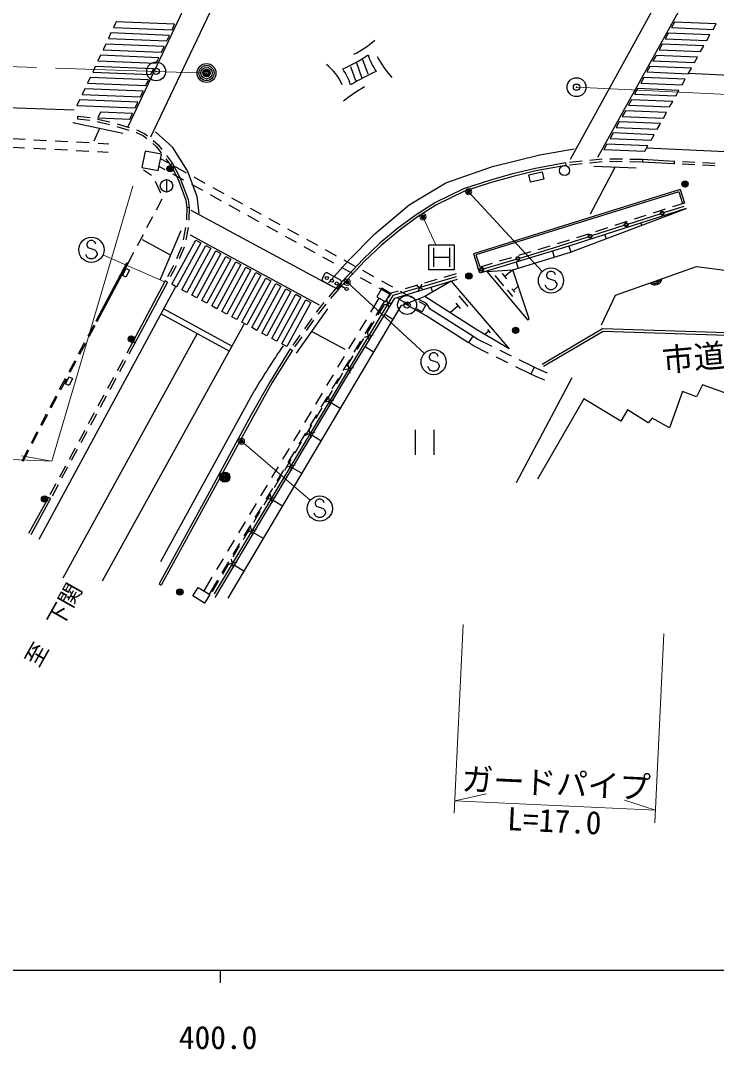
# Model space of a CAD drawing. Units: millimetres, scale not verified. Extents: x 40000 to 680000, y 20000 to 380000.
# Drawn here: x 452162 to 507400, y 198715 to 280336 of the extents above; entities that cross this region are included whole.
import ezdxf
from ezdxf.enums import TextEntityAlignment as Align

# ---------------------------------------------------------------- set-up
doc = ezdxf.new("R2010")
doc.units = ezdxf.units.MM
doc.header["$LTSCALE"] = 1000
doc.header["$PDMODE"] = 32
doc.header["$PDSIZE"] = 500
doc.linetypes.add('CHAIN', pattern=[18.5, 12, -1.5, 3.5, -1.5])
for name, color, linetype, lineweight in [('M-BGD', 7, 'Continuous', 25), ('M-BMK', 2, 'CHAIN', 13), ('M-BMK-SRVR', 3, 'Continuous', 25), ('M-STR-HTXT', 7, 'Continuous', 13), ('M-STR-STRC', 7, 'Continuous', 25), ('M-TTL-BAND', 7, 'Continuous', 25)]:
    doc.layers.add(name, color=color, linetype=linetype, lineweight=lineweight)
doc.layers.add('M-BMK-HTXT', color=7, linetype='Continuous')
doc.styles.add('ＭＳ ゴシック', font='')
doc.styles.get('ＭＳ ゴシック').set_extended_font_data('MS Gothic')

msp = doc.modelspace()

# ---------------------------------------------------------------- linework, layer by layer
at = {"layer": 'M-BGD'}
for p, q in [((456690, 272749), (456669, 272550)), ((456690, 272749), (457684, 272640)), ((460291, 271378), (456306, 272218)), ((456669, 272550), (457663, 272442)), ((458250, 272326), (459223, 272095)), ((458272, 272526), (459245, 272295)), ((459804, 271944), (460759, 271648)), ((459826, 272146), (460781, 271850)), ((458441, 271768), (457970, 270767)), ((461332, 271470), (461368, 271459)), ((461354, 271672), (461442, 271645)), ((461368, 271459), (461928, 271184)), ((461442, 271645), (462037, 271353)), ((461928, 271184), (462188, 270968)), ((462037, 271353), (462226, 271196)), ((452483, 270226), (451484, 270279)), ((452518, 270895), (451520, 270948)), ((454181, 270136), (453182, 270189)), ((454216, 270805), (453217, 270858)), ((455914, 270715), (454915, 270768)), ((457611, 270626), (456613, 270678)), ((459163, 270543), (458310, 270588)), ((462650, 270584), (462929, 270352)), ((462687, 270813), (463074, 270491)), ((462929, 270352), (463318, 269848)), ((463074, 270491), (463378, 270098)), ((455878, 270046), (454880, 270099)), ((457576, 269956), (456577, 270009)), ((459128, 269874), (458275, 269919)), ((463274, 269394), (463824, 269089)), ((463685, 269373), (464070, 268875)), ((463745, 269623), (464229, 268997)), ((463157, 268772), (463621, 268516)), ((464229, 268997), (464070, 268875)), ((464437, 268750), (465312, 268266)), ((495421, 269043), (493029, 268600)), ((495457, 268846), (493065, 268403)), ((495421, 269043), (495457, 268846)), ((496730, 268974), (495735, 268874)), ((496741, 269176), (495746, 269076)), ((498322, 269134), (497327, 269034)), ((498333, 269336), (497338, 269236)), ((499365, 268721), (497369, 264973)), ((497681, 268791), (501033, 268652)), ((499921, 269129), (498921, 269144)), ((499932, 269329), (498932, 269344)), ((501521, 269105), (500521, 269120)), ((501532, 269305), (500532, 269320)), ((501532, 269305), (501521, 269105)), ((504033, 268968), (501521, 269105)), ((504044, 269168), (501532, 269305)), ((504044, 269168), (504033, 268968)), ((504085, 268965), (504033, 268968)), ((504095, 269165), (504044, 269168)), ((505683, 268886), (504684, 268935)), ((505693, 269085), (504694, 269135)), ((507281, 268806), (506282, 268856)), ((507291, 269006), (506292, 269055)), ((462557, 268046), (461912, 268459)), ((463745, 267726), (463745, 266726)), ((464234, 268177), (465109, 267693)), ((465925, 267928), (466800, 267444)), ((463292, 266655), (462883, 267568)), ((465721, 267354), (466596, 266870)), ((467412, 267105), (468287, 266621)), ((504523, 266926), (504853, 265862)), ((462940, 265323), (463407, 266207)), ((467209, 266532), (468084, 266048)), ((468900, 266282), (469775, 265798)), ((504425, 266738), (504710, 265818)), ((465350, 265516), (465331, 264516)), ((465550, 265512), (465351, 265485)), ((465550, 265512), (465531, 264512)), ((468697, 265709), (469572, 265225)), ((470388, 265459), (471263, 264976)), ((503331, 265370), (502379, 265063)), ((504853, 265862), (503902, 265555)), ((462193, 263908), (462660, 264792)), ((470184, 264886), (471059, 264402)), ((471875, 264637), (472751, 264153)), ((501808, 264879), (500857, 264571)), ((504248, 265194), (504259, 265157)), ((463243, 259776), (464901, 263688)), ((465264, 263922), (465077, 262940)), ((465467, 263918), (465280, 262936)), ((471672, 264064), (472547, 263580)), ((473363, 263814), (474238, 263330)), ((498763, 263895), (497812, 263587)), ((500286, 264387), (499334, 264079)), ((501393, 264271), (501450, 264095)), ((461446, 262493), (461913, 263377)), ((464072, 261732), (461842, 262949)), ((473160, 263241), (474035, 262757)), ((474851, 262991), (475726, 262507)), ((495549, 262857), (494762, 262620)), ((495718, 262911), (495549, 262857)), ((497241, 263403), (496289, 263096)), ((498538, 263349), (498641, 263032)), ((464943, 262357), (464537, 261443)), ((465159, 262349), (464752, 261435)), ((474647, 262418), (475522, 261934)), ((476338, 262169), (477214, 261685)), ((484577, 260554), (484577, 262554)), ((484577, 262554), (486577, 262554)), ((484952, 262304), (484952, 260804)), ((486202, 262304), (486202, 260804)), ((486577, 262554), (486577, 260554)), ((494187, 262447), (493229, 262159)), ((494377, 262034), (494518, 261564)), ((495683, 262427), (495831, 261969)), ((460699, 261078), (461166, 261962)), ((476135, 261596), (477010, 261112)), ((477826, 261346), (478701, 260862)), ((484952, 261554), (486202, 261554)), ((491123, 261525), (490165, 261237)), ((492655, 261986), (491697, 261698)), ((458164, 256509), (460611, 261125)), ((458252, 256462), (460699, 261078)), ((460699, 261078), (460611, 261125)), ((464231, 260758), (463825, 260012)), ((464411, 260670), (464047, 260001)), ((464292, 260895), (464231, 260758)), ((464508, 260887), (464411, 260670)), ((477623, 260773), (478498, 260289)), ((479314, 260523), (480189, 260039)), ((486577, 260554), (484577, 260554)), ((488631, 260305), (488471, 260757)), ((489591, 261064), (488633, 260776)), ((490595, 260055), (491212, 260575)), ((491504, 261169), (491651, 260681)), ((463647, 259685), (461067, 254839)), ((463824, 259591), (461244, 254745)), ((463824, 259591), (463648, 259687)), ((479110, 259950), (479985, 259466)), ((480802, 259701), (481677, 259217)), ((485197, 259789), (484238, 259504)), ((486730, 260246), (485772, 259961)), ((490530, 259298), (489837, 260121)), ((490768, 259850), (490422, 260261)), ((477279, 259182), (476623, 258428)), ((477430, 259051), (476774, 258297)), ((477279, 259182), (477426, 259047)), ((480598, 259128), (481473, 258644)), ((482130, 258876), (481569, 258709)), ((482289, 258878), (483164, 258394)), ((483663, 259333), (482705, 259047)), ((484740, 259179), (484852, 258801)), ((491239, 258455), (490806, 258969)), ((491388, 258800), (491171, 259057)), ((491280, 258929), (491665, 259253)), ((476241, 257965), (475648, 257225)), ((479972, 257207), (480632, 258309)), ((480401, 256950), (481061, 258052)), ((481569, 258709), (481354, 258354)), ((482086, 258305), (482961, 257821)), ((483777, 258055), (484328, 257751)), ((486946, 258488), (487672, 257643)), ((482335, 257700), (468603, 234508)), ((474060, 253941), (476551, 257460)), ((475648, 257225), (475618, 257183)), ((476392, 257834), (475808, 257105)), ((481042, 257841), (480523, 256987)), ((484350, 256925), (482730, 257840)), ((483573, 257482), (484037, 257226)), ((484037, 257226), (484328, 257751)), ((488052, 255293), (484678, 257440)), ((486886, 257703), (486252, 257158)), ((486704, 257914), (487067, 257491)), ((458252, 256462), (458164, 256509)), ((475271, 256694), (474691, 255879)), ((475422, 256562), (474843, 255747)), ((475808, 257105), (475770, 257051)), ((479099, 255748), (479613, 256606)), ((479528, 255492), (480042, 256349)), ((480211, 256474), (479692, 255620)), ((481078, 257034), (481713, 256648)), ((487725, 254779), (484350, 256925)), ((457527, 255316), (457998, 256199)), ((457616, 255270), (458087, 256153)), ((475281, 255667), (477909, 254262)), ((489337, 255702), (489011, 255422)), ((489225, 255832), (489449, 255572)), ((456773, 253905), (457245, 254787)), ((456862, 253859), (457333, 254741)), ((461068, 254841), (460591, 253962)), ((461244, 254745), (460767, 253866)), ((461244, 254745), (461067, 254839)), ((474343, 255390), (473763, 254576)), ((474495, 255259), (473915, 254444)), ((478225, 254290), (478739, 255148)), ((478654, 254033), (479168, 254891)), ((479380, 255107), (478861, 254253)), ((488052, 255293), (487716, 254784)), ((488114, 254521), (487716, 254784)), ((488418, 255052), (488052, 255293)), ((489599, 254473), (488418, 255052)), ((473570, 254304), (473733, 254188)), ((479520, 254471), (480184, 254067)), ((489313, 253934), (488114, 254521)), ((491125, 253725), (490227, 254165)), ((456020, 252494), (456491, 253376)), ((456109, 252448), (456580, 253330)), ((460305, 253434), (459828, 252556)), ((460481, 253339), (460004, 252460)), ((477352, 252831), (477866, 253689)), ((477781, 252575), (478295, 253432)), ((478549, 253740), (478029, 252885)), ((490839, 253186), (489941, 253626)), ((492935, 252839), (491754, 253417)), ((476479, 251373), (476992, 252231)), ((477718, 252373), (477576, 252139)), ((492667, 252291), (491468, 252878)), ((492935, 252839), (492669, 252290)), ((455266, 251082), (455737, 251964)), ((455355, 251036), (455826, 251918)), ((459542, 252028), (459065, 251149)), ((459717, 251933), (459240, 251054)), ((476908, 251116), (477421, 251974)), ((477576, 252139), (477204, 251515)), ((491526, 243684), (495937, 252012)), ((458778, 250622), (458301, 249743)), ((475605, 249914), (476119, 250772)), ((476896, 251000), (476384, 250141)), ((454513, 249671), (454984, 250553)), ((454601, 249625), (455072, 250507)), ((458954, 250527), (458477, 249648)), ((476034, 249658), (476548, 250515)), ((476834, 250016), (477537, 249597)), ((453759, 248259), (454230, 249142)), ((453848, 248213), (454319, 249096)), ((458015, 249216), (457538, 248337)), ((458191, 249120), (457714, 248242)), ((474732, 248456), (475246, 249314)), ((475161, 248199), (475675, 249057)), ((476077, 249625), (475565, 248767)), ((475257, 248251), (474745, 247392)), ((453019, 246841), (453479, 247729)), ((453107, 246795), (453568, 247683)), ((457252, 247810), (456775, 246931)), ((457428, 247714), (456951, 246835)), ((473859, 246997), (474372, 247855)), ((474288, 246741), (474801, 247598)), ((475297, 247440), (476009, 247015)), ((483480, 247880), (483480, 245880)), ((484980, 247880), (484980, 245880)), ((474438, 246877), (473926, 246018)), ((452282, 245421), (452742, 246309)), ((452371, 245375), (452831, 246262)), ((456489, 246403), (456011, 245525)), ((456664, 246308), (456187, 245429)), ((472985, 245539), (473499, 246397)), ((473414, 245282), (473928, 246140)), ((455725, 244997), (455248, 244118)), ((455901, 244902), (455424, 244023)), ((472112, 244080), (472626, 244938)), ((473618, 245503), (473106, 244644)), ((472799, 244129), (472287, 243270)), ((472541, 243824), (473055, 244681)), ((473761, 244863), (474480, 244434)), ((454962, 243591), (454485, 242712)), ((455138, 243496), (454661, 242617)), ((471238, 242622), (471752, 243480)), ((454372, 242504), (452795, 239636)), ((454547, 242408), (454372, 242503)), ((471979, 242754), (471467, 241896)), ((471667, 242365), (472181, 243223)), ((454547, 242408), (452970, 239540)), ((470365, 241163), (470879, 242021)), ((470794, 240907), (471308, 241764)), ((472224, 242286), (472952, 241852)), ((471160, 241380), (470648, 240521)), ((469492, 239705), (470005, 240563)), ((470340, 240006), (469828, 239147)), ((469921, 239448), (470434, 240306)), ((470687, 239710), (471423, 239271)), ((468618, 238246), (469132, 239104)), ((469521, 238632), (469009, 237773)), ((469047, 237990), (469561, 238847)), ((467745, 236788), (468259, 237646)), ((468174, 236531), (468688, 237389)), ((468701, 237258), (468189, 236399)), ((469151, 237133), (469895, 236690)), ((466726, 235086), (467385, 236187)), ((467155, 234829), (467814, 235930)), ((463155, 235641), (463330, 235545)), ((467882, 235883), (467369, 235025))]:
    msp.add_line(p, q, dxfattribs=at)
for points in [[(461801, 268679), (463094, 268437), (463337, 269729), (462044, 269972)], [(493702, 267751), (492650, 267513), (492518, 268095), (493571, 268333)], [(460550, 260671), (460815, 260529), (460519, 259977), (460254, 260119)], [(481120, 258021), (481520, 258697), (480844, 259098), (480444, 258421)], [(456009, 252072), (456291, 251933), (456015, 251375), (455733, 251515)], [(466774, 234121), (465846, 234687), (466257, 235362), (467185, 234796)]]:
    msp.add_lwpolyline(points, close=True, dxfattribs=at)
for points in [[(464052, 268902), (464634, 267818), (465269, 266080), (465351, 265485)], [(464229, 268997), (464817, 267900), (465464, 266129), (465550, 265512)], [(493029, 268600), (491224, 268166), (489460, 267673), (487323, 266989), (485094, 265895), (483565, 264925), (482087, 263830), (480681, 262676), (479352, 261420), (477279, 259182)], [(493076, 268405), (491274, 267973), (489518, 267482), (487398, 266803), (485192, 265720), (483678, 264760), (482210, 263673), (480813, 262526), (479494, 261279), (477426, 259047)], [(504523, 266926), (488119, 261838), (488471, 260757)], [(504425, 266738), (488308, 261740), (488614, 260804)], [(504992, 265434), (495683, 262427), (488631, 260305)], [(489177, 260439), (491232, 260552), (495820, 261965), (504992, 265434)], [(489177, 260439), (492409, 256599), (492522, 256686), (491232, 260552)], [(498266, 256208), (499378, 258547), (505824, 260824), (514615, 259697)], [(467614, 234557), (477961, 251907), (481864, 258327), (486859, 259815)], [(486341, 259654), (484241, 258451), (483716, 258247), (482730, 257840), (482335, 257700)], [(486341, 259654), (490936, 254300), (488368, 255797), (484241, 258451)], [(484678, 257440), (484384, 257899), (483716, 258247)], [(493573, 253083), (498353, 255909), (508233, 255585)], [(493675, 252911), (498405, 255707), (508227, 255385)], [(473570, 254304), (471967, 251716), (470469, 249047), (466967, 242601), (463155, 235641)], [(473740, 254199), (472139, 251615), (470644, 248950), (467142, 242505), (463330, 235545)], [(493774, 251799), (493244, 252011), (492669, 252290)], [(494000, 252366), (493491, 252569), (492935, 252839)], [(510077, 244331), (512170, 250432), (509362, 251470), (509007, 250450), (506282, 251449), (505813, 250475), (504710, 250905), (503686, 248028), (502291, 248800), (501979, 248428), (500329, 249467), (499813, 248567), (496884, 250340), (493190, 243955)]]:
    msp.add_lwpolyline(points, dxfattribs=at)
for centre, radius in [((463745, 267226), 500), ((482845, 257775), 750)]:
    msp.add_circle(centre, radius, dxfattribs=at)
for radius, start, end in [(567, 227.53284, 351.38786), (453, 235.49223, 343.42847), (340, 251.1176, 327.8031)]:
    msp.add_arc((502512, 259937), radius, start, end, dxfattribs=at)
msp.add_point((482845, 257775), dxfattribs=at)
at = {"layer": 'M-BMK'}
for p, q in [((466923, 276174), (417970, 277759)), ((496294, 275053), (532838, 273319))]:
    msp.add_line(p, q, dxfattribs=at)
at = {"layer": 'M-BMK-SRVR'}
for centre, radius in [((462925, 276304), 750), ((466923, 276174), 750), ((466923, 276174), 600), ((466923, 276174), 450), ((466923, 276174), 300), ((466923, 276174), 150), ((466923, 276174), 20), ((496294, 275053), 750)]:
    msp.add_circle(centre, radius, dxfattribs=at)
for p in [(462925, 276304), (466923, 276174), (496294, 275053)]:
    msp.add_point(p, dxfattribs=at)
at = {"layer": 'M-STR-HTXT'}
for p, q in [((454647, 245379), (461070, 267190)), ((487726, 266760), (493568, 260441)), ((484102, 264771), (485115, 262552)), ((463532, 259636), (458700, 261753)), ((478087, 259580), (484218, 253930)), ((469696, 246957), (475155, 242287)), ((454647, 245379), (452231, 245819)), ((487288, 232433), (486577, 217449)), ((503230, 231676), (502519, 216693)), ((486624, 218448), (489153, 218996)), ((486624, 218448), (502566, 217692)), ((502566, 217692), (500100, 218476))]:
    msp.add_line(p, q, dxfattribs=at)
msp.add_lwpolyline([(279816, 273708), (282600, 273665), (285270, 273399), (288233, 272863), (294554, 271473), (315439, 266485), (319375, 265280), (327457, 262978), (335013, 261149), (342805, 258883), (351092, 256720), (357091, 255294), (362261, 254188), (368458, 252981), (377400, 251211), (385409, 250014), (395171, 248693), (403704, 248058), (411288, 247476), (417814, 247051), (425655, 246513), (427700, 246471), (454647, 245379)], dxfattribs=at)
for centre, radius in [((487726, 266760), 150), ((487726, 266760), 120), ((487726, 266760), 90), ((487726, 266760), 60), ((487726, 266760), 30), ((487726, 266760), 20), ((484102, 264771), 150), ((484102, 264771), 120), ((484102, 264771), 90), ((484102, 264771), 60), ((484102, 264771), 30), ((484102, 264771), 20), ((478087, 259580), 150), ((478087, 259580), 120), ((478087, 259580), 90), ((478087, 259580), 60), ((478087, 259580), 30), ((478087, 259580), 20), ((469696, 246957), 150), ((469696, 246957), 120), ((469696, 246957), 90), ((469696, 246957), 60), ((469696, 246957), 30), ((469696, 246957), 20)]:
    msp.add_circle(centre, radius, dxfattribs=at)
for p in [(487726, 266760), (484102, 264771), (478087, 259580), (469696, 246957)]:
    msp.add_point(p, dxfattribs=at)
at = {"layer": 'M-STR-STRC'}
for p, q in [((462511, 271103), (468396, 283517)), ((460716, 271935), (465917, 282973)), ((495815, 269340), (503312, 282951)), ((497997, 269512), (504907, 282018)), ((479268, 275738), (478833, 277041)), ((479745, 276089), (479323, 277232)), ((478354, 276690), (478762, 275580)), ((456414, 273233), (428252, 274228)), ((503232, 265098), (504841, 265611)), ((476938, 259218), (465697, 265262)), ((500374, 264187), (502946, 265007)), ((497515, 263276), (500088, 264096)), ((457695, 262880), (457513, 262789)), ((457877, 262880), (457695, 262880)), ((458059, 262789), (457877, 262880)), ((475904, 257757), (465654, 263305)), ((494377, 262276), (497229, 263185)), ((457513, 262789), (457422, 262607)), ((457422, 262607), (457422, 262516)), ((457422, 262516), (457513, 262334)), ((457513, 262334), (458059, 262153)), ((458150, 262607), (458059, 262789)), ((458059, 262153), (458150, 262062)), ((458150, 262062), (458241, 261880)), ((491784, 261500), (494377, 262276)), ((457422, 261607), (457331, 261789)), ((457513, 261516), (457422, 261607)), ((457695, 261425), (457513, 261516)), ((457877, 261425), (457695, 261425)), ((458059, 261516), (457877, 261425)), ((458150, 261607), (458059, 261516)), ((458241, 261789), (458150, 261607)), ((458241, 261880), (458241, 261789)), ((488910, 260640), (491497, 261414)), ((494175, 260440), (493993, 260349)), ((494357, 260440), (494175, 260440)), ((494538, 260349), (494357, 260440)), ((476322, 260261), (476103, 259868)), ((477208, 259078), (476160, 259664)), ((476527, 260319), (477574, 259733)), ((493993, 260349), (493902, 260167)), ((493902, 260167), (493902, 260076)), ((493902, 260076), (493993, 259894)), ((493993, 259894), (494538, 259712)), ((494629, 260167), (494538, 260349)), ((494538, 259712), (494629, 259621)), ((494629, 259621), (494720, 259440)), ((453626, 239200), (464460, 259175)), ((477632, 259529), (477412, 259136)), ((477522, 259333), (477936, 259101)), ((484170, 258980), (483555, 259314)), ((483695, 258839), (484029, 259454)), ((493902, 259167), (493811, 259349)), ((493993, 259076), (493902, 259167)), ((494175, 258985), (493993, 259076)), ((494357, 258985), (494175, 258985)), ((494538, 259076), (494357, 258985)), ((494629, 259167), (494538, 259076)), ((494720, 259349), (494629, 259167)), ((494720, 259440), (494720, 259349)), ((481667, 257940), (480988, 257770)), ((481412, 257515), (481242, 258194)), ((463539, 257476), (468953, 254509)), ((463324, 257081), (468735, 254115)), ((466184, 255513), (455526, 236099)), ((458668, 235886), (469910, 256241)), ((479869, 254943), (479699, 255622)), ((480124, 255367), (479445, 255197)), ((484677, 253881), (484586, 253699)), ((484859, 253972), (484677, 253881)), ((485041, 253972), (484859, 253972)), ((485223, 253881), (485041, 253972)), ((485313, 253699), (485223, 253881)), ((478326, 252370), (478156, 253049)), ((484586, 253699), (484586, 253608)), ((484586, 253608), (484677, 253426)), ((484677, 253426), (485223, 253244)), ((485223, 253244), (485313, 253153)), ((485313, 253153), (485404, 252972)), ((478580, 252794), (477901, 252625)), ((484586, 252699), (484495, 252881)), ((484677, 252608), (484586, 252699)), ((484859, 252517), (484677, 252608)), ((485041, 252517), (484859, 252517)), ((485223, 252608), (485041, 252517)), ((485313, 252699), (485223, 252608)), ((485404, 252881), (485313, 252699)), ((485404, 252972), (485404, 252881)), ((463290, 237421), (470726, 250987)), ((477037, 250222), (476358, 250052)), ((476783, 249797), (476613, 250476)), ((475494, 247649), (474815, 247479)), ((475239, 247225), (475069, 247904)), ((473951, 245077), (473272, 244907)), ((473696, 244652), (473526, 245331)), ((472407, 242504), (471728, 242334)), ((472153, 242079), (471983, 242759)), ((475638, 242267), (475547, 242085)), ((475547, 242085), (475547, 241994)), ((475547, 241994), (475638, 241813)), ((475820, 242358), (475638, 242267)), ((475638, 241813), (476184, 241631)), ((476002, 242358), (475820, 242358)), ((476184, 242267), (476002, 242358)), ((476275, 242085), (476184, 242267)), ((476184, 241631), (476275, 241540)), ((475547, 241085), (475456, 241267)), ((475638, 240994), (475547, 241085)), ((475820, 240903), (475638, 240994)), ((476002, 240903), (475820, 240903)), ((476184, 240994), (476002, 240903)), ((476275, 241085), (476184, 240994)), ((476275, 241540), (476365, 241358)), ((476365, 241267), (476275, 241085)), ((476365, 241358), (476365, 241267)), ((470610, 239507), (470440, 240186)), ((470864, 239931), (470185, 239761)), ((469066, 236934), (468897, 237613)), ((469321, 237359), (468642, 237189))]:
    msp.add_line(p, q, dxfattribs=at)
for points in [[(459547, 279796), (464184, 279608), (464391, 280050), (459754, 280238)], [(507375, 280080), (504068, 280216), (503822, 279776), (507129, 279639)], [(459131, 278911), (463766, 278722), (463974, 279164), (459339, 279353)], [(506883, 279200), (503581, 279336), (503335, 278896), (506637, 278760)], [(458716, 278025), (463349, 277837), (463557, 278279), (458923, 278467)], [(506392, 278320), (503094, 278456), (502848, 278016), (506146, 277880)], [(458301, 277139), (462932, 276951), (463139, 277393), (458508, 277581)], [(505900, 277441), (502607, 277577), (502361, 277136), (505654, 277001)], [(457886, 276254), (462515, 276066), (462722, 276508), (458093, 276696)], [(505408, 276561), (502120, 276697), (501874, 276257), (505162, 276121)], [(457471, 275368), (462098, 275180), (462305, 275622), (457678, 275810)], [(504917, 275682), (501634, 275817), (501387, 275377), (504671, 275241)], [(457056, 274482), (461681, 274294), (461888, 274736), (457263, 274924)], [(504425, 274802), (501147, 274937), (500901, 274497), (504179, 274362)], [(456640, 273597), (461264, 273409), (461471, 273851), (456847, 274038)], [(503934, 273923), (500660, 274057), (500414, 273617), (503688, 273482)], [(460847, 272523), (461054, 272965), (458515, 273068), (458308, 272626)], [(503442, 273043), (500173, 273178), (499927, 272737), (503196, 272603)], [(502950, 272163), (499686, 272298), (499440, 271858), (502704, 271723)], [(502459, 271284), (499199, 271418), (498953, 270978), (502213, 270844)], [(498712, 270538), (498466, 270098), (501721, 269964), (501967, 270404)], [(464157, 259413), (466066, 262920), (466461, 262706), (464553, 259199)], [(464952, 258983), (466860, 262490), (467256, 262276), (465348, 258769)], [(465747, 258553), (467655, 262060), (468051, 261846), (466143, 258339)], [(466542, 258123), (468450, 261630), (468846, 261416), (466938, 257909)], [(467337, 257694), (469245, 261200), (469641, 260986), (467733, 257479)], [(468132, 257264), (470040, 260770), (470436, 260556), (468528, 257049)], [(468927, 256834), (470835, 260340), (471231, 260126), (469322, 256620)], [(469722, 256404), (471630, 259910), (472026, 259696), (470117, 256190)], [(470516, 255974), (472425, 259480), (472820, 259266), (470912, 255760)], [(471311, 255544), (473219, 259050), (473615, 258836), (471707, 255330)], [(472106, 255114), (474014, 258620), (474410, 258406), (472502, 254900)], [(472901, 254684), (474809, 258190), (475205, 257976), (473297, 254470)]]:
    msp.add_lwpolyline(points, close=True, dxfattribs=at)
for points in [[(561317, 271261), (556584, 271367), (554225, 271573), (530242, 274924), (505188, 276130)], [(466340, 265044), (466179, 266374), (465401, 268411), (464261, 270277), (462871, 271521)], [(501863, 270239), (527963, 269015), (535237, 268806), (553340, 268442), (554410, 268179), (555156, 267700), (555789, 267139)], [(476600, 259539), (478162, 261282), (480272, 263406), (483012, 265713), (485919, 267469), (489636, 268754), (493375, 269678), (496110, 270148)], [(486739, 259997), (481723, 258515), (467535, 234862)]]:
    msp.add_lwpolyline(points, dxfattribs=at)
for centre, radius in [((464034, 268589), 250), ((464034, 268589), 204), ((464034, 268589), 159), ((464034, 268589), 114), ((464034, 268589), 68.2), ((464034, 268589), 22.7), ((495344, 268444), 400), ((504910, 267376), 250), ((504910, 267376), 204), ((504910, 267376), 159), ((504910, 267376), 114), ((504910, 267376), 68.2), ((504910, 267376), 22.7), ((503089, 265053), 150), ((503089, 265053), 120), ((503089, 265053), 100), ((500231, 264142), 150), ((500231, 264142), 120), ((500231, 264142), 100), ((457786, 262153), 1000), ((497372, 263231), 150), ((497372, 263231), 120), ((497372, 263231), 100), ((491641, 261457), 150), ((491641, 261457), 120), ((491641, 261457), 100), ((488767, 260597), 150), ((488767, 260597), 120), ((488767, 260597), 100), ((494266, 259712), 1000), ((476474, 259918), 125), ((476867, 259699), 125), ((477260, 259479), 125), ((487750, 260080), 250), ((487750, 260080), 204), ((487750, 260080), 159), ((487750, 260080), 114), ((487750, 260080), 68.2), ((487750, 260080), 22.7), ((478045, 259040), 125), ((491463, 255761), 250), ((491463, 255761), 204), ((491463, 255761), 159), ((491463, 255761), 114), ((491463, 255761), 68.2), ((491463, 255761), 22.7), ((460950, 255069), 250), ((460950, 255069), 204), ((460950, 255069), 159), ((460950, 255069), 114), ((460950, 255069), 68.2), ((460950, 255069), 22.7), ((484950, 253244), 1000), ((468387, 244112), 400), ((468387, 244112), 327), ((468387, 244112), 254), ((468387, 244112), 182), ((468387, 244112), 109), ((468387, 244112), 36.4), ((454064, 242384), 250), ((454064, 242384), 204), ((454064, 242384), 159), ((454064, 242384), 114), ((454064, 242384), 68.2), ((475911, 241631), 1000), ((454064, 242384), 22.7), ((464809, 234999), 250), ((464809, 234999), 204), ((464809, 234999), 159), ((464809, 234999), 114), ((464809, 234999), 68.2), ((464809, 234999), 22.7)]:
    msp.add_circle(centre, radius, dxfattribs=at)
for centre, radius, start, end in [((474796, 285102), 8368, 297.24936, 310.98563), ((473860, 285913), 10171, 292.37464, 305.3682), ((484076, 278946), 4527, 197.04388, 215.63936), ((473883, 273557), 4172, 23.9517, 52.09298), ((488548, 281833), 9175, 208.30823, 221.03636), ((473897, 273818), 4685, 17.65439, 35.04279), ((494661, 246682), 32881, 115.7096, 119.71793), ((487002, 262349), 14807, 120.64141, 128.43083), ((476322, 259820), 224, 167.55627, 223.99812), ((476486, 260074), 248, 80.48117, 131.07322), ((477422, 259580), 216, 346.3087, 45.24568), ((477261, 259279), 208, 255.09073, 316.46366), ((530821, 214908), 70093, 145.56617, 149.02072)]:
    msp.add_arc(centre, radius, start, end, dxfattribs=at)
at = {"layer": 'M-TTL-BAND'}
for p, q in [((40000, 205000), (579000, 205000)), ((40000, 205000), (579000, 205000)), ((468000, 205000), (468000, 204000))]:
    msp.add_line(p, q, dxfattribs=at)

# ---------------------------------------------------------------- texts
at = {"layer": 'M-BMK-HTXT', "style": 'ＭＳ ゴシック'}
for s, height, rotation, p in [('市道西原線', 1833, 4.973, (503224, 251921)), ('至\u3000下関', 1320, 60.61, (453913, 228749))]:
    msp.add_text(s, height=height, rotation=rotation, dxfattribs=at).set_placement(p, align=Align.BOTTOM_LEFT)
at = {"layer": 'M-STR-HTXT', "style": 'ＭＳ ゴシック'}
msp.add_text('ガードパイプ', height=1833, rotation=357.282, dxfattribs=at).set_placement((494609, 218370), align=Align.BOTTOM_CENTER)
msp.add_text('L=17.0', height=1833, rotation=357.282, dxfattribs=at).set_placement((494581, 217770), align=Align.TOP_CENTER)
at = {"layer": 'M-TTL-BAND', "style": 'ＭＳ ゴシック'}
msp.add_text('400.0', height=1833, dxfattribs=at).set_placement((467844, 198195), align=Align.BOTTOM_CENTER)

doc.saveas('drawing.dxf')
